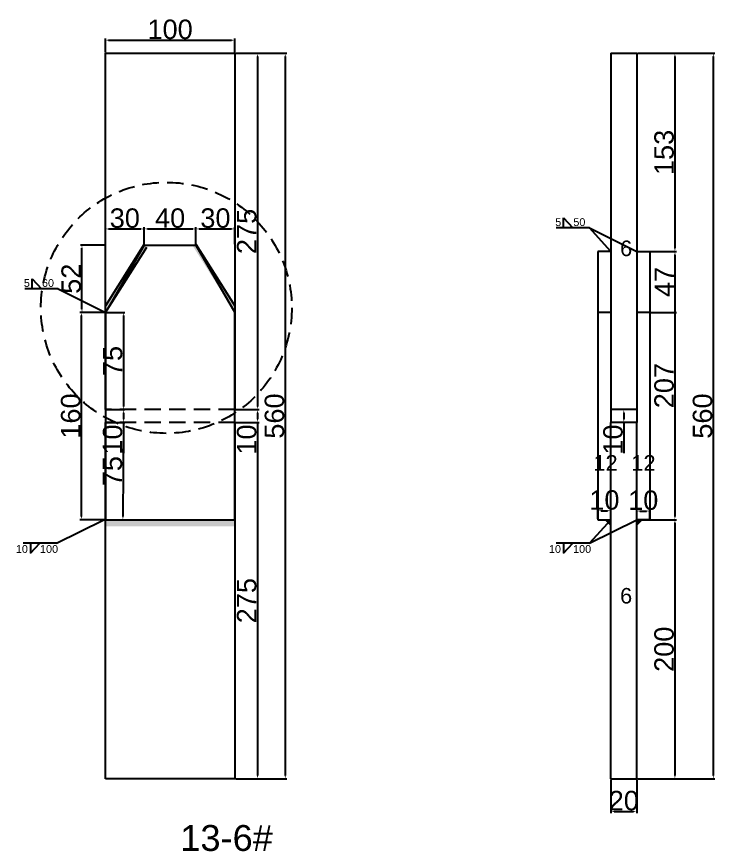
# Model space of a CAD drawing. Header units: millimetres. Extents: x 9380 to 24185, y -971 to 4358.
# Drawn here: x 20283 to 20823, y 936 to 1580 of the extents above; entities that cross this region are included whole.
import ezdxf

# ---------------------------------------------------------------- set-up
doc = ezdxf.new("R2010")
doc.units = ezdxf.units.MM
doc.linetypes.add('DASHED', pattern=[19.05, 12.7, -6.35])
for name, color, linetype in [('切平处', 3, 'DASHED'), ('尺寸标注', 6, 'Continuous'), ('标号', 4, 'Continuous'), ('焊缝', 250, 'Continuous')]:
    doc.layers.add(name, color=color, linetype=linetype)
doc.styles.get("Standard").update_dxf_attribs({"font": 'arial.ttf'})
doc.dimstyles.new('ISO-25-JHF', dxfattribs={"dimtxt": 15, "dimasz": 2.5, "dimexe": 1.25, "dimexo": 0.625, "dimtad": 1, "dimtxsty": 'Standard', "dimcen": 2.5, "dimadec": 0, "dimazin": 0, "dimtfac": 1, "dimtmove": 0, "dimatfit": 3, "dimfxl": 1, "dimarcsym": 0})

# ---------------------------------------------------------------- blocks, each defined once
blk = doc.blocks.new('*D1738')
at = {"layer": 'Defpoints', "color": 0, "transparency": 16777216}
for p in [(20742.32, 991.62), (20762.32, 991.62), (20762.32, 966.42)]:
    blk.add_point(p, dxfattribs=at)
at = {"layer": '尺寸标注', "color": 0, "lineweight": -2, "transparency": 16777216}
for p, q in [((20742.32, 991), (20742.32, 965.17)), ((20762.32, 991), (20762.32, 965.17)), ((20744.82, 966.42), (20759.82, 966.42))]:
    blk.add_line(p, q, dxfattribs=at)
at = {"layer": '尺寸标注', "color": 0, "transparency": 16777216}
for points in [[(20744.82, 966.84), (20744.82, 966.01), (20742.32, 966.42)], [(20759.82, 966.84), (20759.82, 966.01), (20762.32, 966.42)]]:
    blk.add_solid(points, dxfattribs=at)
at = {"layer": '尺寸标注', "color": 0, "transparency": 16777216, "insert": (20752.32, 974.71), "char_height": 15, "attachment_point": 5}
blk.add_mtext('20', dxfattribs=at)
blk = doc.blocks.new('*D1739')
at = {"layer": 'Defpoints', "color": 0, "transparency": 16777216}
for p in [(20742.32, 1198.5), (20732.32, 1191.62), (20742.32, 1191.62)]:
    blk.add_point(p, dxfattribs=at)
at = {"layer": '尺寸标注', "color": 0, "lineweight": -2, "transparency": 16777216}
for p, q in [((20732.32, 1192.25), (20732.32, 1199.75)), ((20734.82, 1198.5), (20739.82, 1198.5)), ((20742.32, 1192.25), (20742.32, 1199.75))]:
    blk.add_line(p, q, dxfattribs=at)
at = {"layer": '尺寸标注', "color": 0, "transparency": 16777216}
for points in [[(20734.82, 1198.92), (20734.82, 1198.09), (20732.32, 1198.5)], [(20739.82, 1198.92), (20739.82, 1198.09), (20742.32, 1198.5)]]:
    blk.add_solid(points, dxfattribs=at)
at = {"layer": '尺寸标注', "color": 0, "transparency": 16777216, "insert": (20737.32, 1206.79), "char_height": 15, "attachment_point": 5}
blk.add_mtext('10', dxfattribs=at)
blk = doc.blocks.new('*D1740')
at = {"layer": 'Defpoints', "color": 0, "transparency": 16777216}
for p in [(20772.32, 1198.29), (20762.32, 1191.62), (20772.32, 1191.62)]:
    blk.add_point(p, dxfattribs=at)
at = {"layer": '尺寸标注', "color": 0, "lineweight": -2, "transparency": 16777216}
for p, q in [((20762.32, 1192.25), (20762.32, 1199.54)), ((20764.82, 1198.29), (20769.82, 1198.29)), ((20772.32, 1192.25), (20772.32, 1199.54))]:
    blk.add_line(p, q, dxfattribs=at)
at = {"layer": '尺寸标注', "color": 0, "transparency": 16777216}
for points in [[(20764.82, 1198.71), (20764.82, 1197.87), (20762.32, 1198.29)], [(20769.82, 1198.71), (20769.82, 1197.87), (20772.32, 1198.29)]]:
    blk.add_solid(points, dxfattribs=at)
at = {"layer": '尺寸标注', "color": 0, "transparency": 16777216, "insert": (20767.32, 1206.57), "char_height": 15, "attachment_point": 5}
blk.add_mtext('10', dxfattribs=at)
blk = doc.blocks.new('*D1741')
at = {"layer": 'Defpoints', "color": 0, "transparency": 16777216}
for p in [(20762.32, 1551.62), (20762.32, 1398.62), (20791.79, 1398.62)]:
    blk.add_point(p, dxfattribs=at)
at = {"layer": '尺寸标注', "color": 0, "lineweight": -2, "transparency": 16777216}
for p, q in [((20762.95, 1551.62), (20793.04, 1551.62)), ((20791.79, 1549.12), (20791.79, 1401.12)), ((20762.95, 1398.62), (20793.04, 1398.62))]:
    blk.add_line(p, q, dxfattribs=at)
at = {"layer": '尺寸标注', "color": 0, "transparency": 16777216}
for points in [[(20791.37, 1549.12), (20792.21, 1549.12), (20791.79, 1551.62)], [(20791.37, 1401.12), (20792.21, 1401.12), (20791.79, 1398.62)]]:
    blk.add_solid(points, dxfattribs=at)
at = {"layer": '尺寸标注', "color": 0, "transparency": 16777216, "insert": (20783.5, 1475.12), "char_height": 15, "attachment_point": 5, "rotation": 90}
blk.add_mtext('153', dxfattribs=at)
blk = doc.blocks.new('*D1742')
at = {"layer": 'Defpoints', "color": 0, "transparency": 16777216}
for p in [(20772.32, 1398.62), (20772.32, 1191.62), (20791.79, 1191.62)]:
    blk.add_point(p, dxfattribs=at)
at = {"layer": '尺寸标注', "color": 0, "lineweight": -2, "transparency": 16777216}
for p, q in [((20772.95, 1398.62), (20793.04, 1398.62)), ((20791.79, 1396.12), (20791.79, 1194.12)), ((20772.95, 1191.62), (20793.04, 1191.62))]:
    blk.add_line(p, q, dxfattribs=at)
at = {"layer": '尺寸标注', "color": 0, "transparency": 16777216}
for points in [[(20791.37, 1396.12), (20792.21, 1396.12), (20791.79, 1398.62)], [(20791.37, 1194.12), (20792.21, 1194.12), (20791.79, 1191.62)]]:
    blk.add_solid(points, dxfattribs=at)
at = {"layer": '尺寸标注', "color": 0, "transparency": 16777216, "insert": (20783.5, 1295.12), "char_height": 15, "attachment_point": 5, "rotation": 90}
blk.add_mtext('207', dxfattribs=at)
blk = doc.blocks.new('*D1743')
at = {"layer": 'Defpoints', "color": 0, "transparency": 16777216}
for p in [(20762.32, 1191.62), (20762.32, 991.62), (20791.79, 991.62)]:
    blk.add_point(p, dxfattribs=at)
at = {"layer": '尺寸标注', "color": 0, "lineweight": -2, "transparency": 16777216}
for p, q in [((20762.95, 1191.62), (20793.04, 1191.62)), ((20791.79, 1189.12), (20791.79, 994.12)), ((20762.95, 991.62), (20793.04, 991.62))]:
    blk.add_line(p, q, dxfattribs=at)
at = {"layer": '尺寸标注', "color": 0, "transparency": 16777216}
for points in [[(20791.37, 1189.12), (20792.21, 1189.12), (20791.79, 1191.62)], [(20791.37, 994.12), (20792.21, 994.12), (20791.79, 991.62)]]:
    blk.add_solid(points, dxfattribs=at)
at = {"layer": '尺寸标注', "color": 0, "transparency": 16777216, "insert": (20783.5, 1091.62), "char_height": 15, "attachment_point": 5, "rotation": 90}
blk.add_mtext('200', dxfattribs=at)
blk = doc.blocks.new('*D1636')
at = {"layer": 'Defpoints', "color": 0, "transparency": 16777216}
for p in [(20762.95, 1551.62), (20762.95, 991.62), (20821.46, 991.62)]:
    blk.add_point(p, dxfattribs=at)
at = {"layer": '尺寸标注', "color": 0, "lineweight": -2, "transparency": 16777216}
for p, q in [((20763.57, 1551.62), (20822.71, 1551.62)), ((20821.46, 1549.12), (20821.46, 994.12)), ((20763.57, 991.62), (20822.71, 991.62))]:
    blk.add_line(p, q, dxfattribs=at)
at = {"layer": '尺寸标注', "color": 0, "transparency": 16777216}
for points in [[(20821.04, 1549.12), (20821.88, 1549.12), (20821.46, 1551.62)], [(20821.04, 994.12), (20821.88, 994.12), (20821.46, 991.62)]]:
    blk.add_solid(points, dxfattribs=at)
at = {"layer": '尺寸标注', "color": 0, "transparency": 16777216, "insert": (20813.18, 1271.62), "char_height": 15, "attachment_point": 5, "rotation": 90}
blk.add_mtext('560', dxfattribs=at)
blk = doc.blocks.new('*D1744')
at = {"layer": 'Defpoints', "color": 0, "transparency": 16777216}
for p in [(20762.32, 1276.62), (20752.32, 1266.62), (20762.32, 1266.62)]:
    blk.add_point(p, dxfattribs=at)
at = {"layer": '尺寸标注', "color": 0, "lineweight": -2, "transparency": 16777216}
for p, q in [((20761.7, 1276.62), (20751.07, 1276.62)), ((20752.32, 1274.12), (20752.32, 1269.12)), ((20761.7, 1266.62), (20751.07, 1266.62)), ((20752.32, 1266.62), (20752.32, 1242.85))]:
    blk.add_line(p, q, dxfattribs=at)
at = {"layer": '尺寸标注', "color": 0, "transparency": 16777216}
for points in [[(20751.9, 1274.12), (20752.74, 1274.12), (20752.32, 1276.62)], [(20751.9, 1269.12), (20752.74, 1269.12), (20752.32, 1266.62)]]:
    blk.add_solid(points, dxfattribs=at)
at = {"layer": '尺寸标注', "color": 0, "transparency": 16777216, "insert": (20744.04, 1253.48), "char_height": 15, "attachment_point": 5, "rotation": 90}
blk.add_mtext('10', dxfattribs=at)
blk = doc.blocks.new('*D1638')
at = {"layer": 'Defpoints', "color": 0, "transparency": 16777216}
for p in [(20772.32, 1398.62), (20772.32, 1351.62), (20791.79, 1351.62)]:
    blk.add_point(p, dxfattribs=at)
at = {"layer": '尺寸标注', "color": 0, "lineweight": -2, "transparency": 16777216}
for p, q in [((20772.95, 1398.62), (20793.04, 1398.62)), ((20791.79, 1396.12), (20791.79, 1354.12)), ((20772.95, 1351.62), (20793.04, 1351.62))]:
    blk.add_line(p, q, dxfattribs=at)
at = {"layer": '尺寸标注', "color": 0, "transparency": 16777216}
for points in [[(20791.37, 1396.12), (20792.21, 1396.12), (20791.79, 1398.62)], [(20791.37, 1354.12), (20792.21, 1354.12), (20791.79, 1351.62)]]:
    blk.add_solid(points, dxfattribs=at)
at = {"layer": '尺寸标注', "color": 0, "transparency": 16777216, "insert": (20783.66, 1375.12), "char_height": 15, "attachment_point": 5, "rotation": 90}
blk.add_mtext('47', dxfattribs=at)
blk = doc.blocks.new('*D1769')
at = {"layer": 'Defpoints', "color": 0, "transparency": 16777216}
for p in [(20451.85, 1561.76), (20351.85, 1551.62), (20451.85, 1551.62)]:
    blk.add_point(p, dxfattribs=at)
at = {"layer": '尺寸标注', "color": 0, "lineweight": -2, "transparency": 16777216}
for p, q in [((20351.85, 1552.25), (20351.85, 1563.01)), ((20354.35, 1561.76), (20449.35, 1561.76)), ((20451.85, 1552.25), (20451.85, 1563.01))]:
    blk.add_line(p, q, dxfattribs=at)
at = {"layer": '尺寸标注', "color": 0, "transparency": 16777216}
for points in [[(20354.35, 1562.17), (20354.35, 1561.34), (20351.85, 1561.76)], [(20449.35, 1562.17), (20449.35, 1561.34), (20451.85, 1561.76)]]:
    blk.add_solid(points, dxfattribs=at)
at = {"layer": '尺寸标注', "color": 0, "transparency": 16777216, "insert": (20401.85, 1570.04), "char_height": 15, "attachment_point": 5}
blk.add_mtext('100', dxfattribs=at)
blk = doc.blocks.new('*D1770')
at = {"layer": 'Defpoints', "color": 0, "transparency": 16777216}
for p in [(20451.85, 1551.62), (20451.85, 1276.62), (20469.33, 1276.62)]:
    blk.add_point(p, dxfattribs=at)
at = {"layer": '尺寸标注', "color": 0, "lineweight": -2, "transparency": 16777216}
for p, q in [((20452.48, 1551.62), (20470.58, 1551.62)), ((20469.33, 1549.12), (20469.33, 1279.12)), ((20452.48, 1276.62), (20470.58, 1276.62))]:
    blk.add_line(p, q, dxfattribs=at)
at = {"layer": '尺寸标注', "color": 0, "transparency": 16777216}
for points in [[(20468.91, 1549.12), (20469.75, 1549.12), (20469.33, 1551.62)], [(20468.91, 1279.12), (20469.75, 1279.12), (20469.33, 1276.62)]]:
    blk.add_solid(points, dxfattribs=at)
at = {"layer": '尺寸标注', "color": 0, "transparency": 16777216, "insert": (20461.05, 1414.12), "char_height": 15, "attachment_point": 5, "rotation": 90}
blk.add_mtext('275', dxfattribs=at)
blk = doc.blocks.new('*D1654')
at = {"layer": 'Defpoints', "color": 0, "transparency": 16777216}
for p in [(20333.41, 1351.62), (20351.85, 1351.62), (20351.85, 1191.62)]:
    blk.add_point(p, dxfattribs=at)
at = {"layer": '尺寸标注', "color": 0, "lineweight": -2, "transparency": 16777216}
for p, q in [((20351.23, 1351.62), (20332.16, 1351.62)), ((20333.41, 1194.12), (20333.41, 1349.12)), ((20351.23, 1191.62), (20332.16, 1191.62))]:
    blk.add_line(p, q, dxfattribs=at)
at = {"layer": '尺寸标注', "color": 0, "transparency": 16777216}
for points in [[(20332.99, 1349.12), (20333.83, 1349.12), (20333.41, 1351.62)], [(20332.99, 1194.12), (20333.83, 1194.12), (20333.41, 1191.62)]]:
    blk.add_solid(points, dxfattribs=at)
at = {"layer": '尺寸标注', "color": 0, "transparency": 16777216, "insert": (20325.13, 1271.62), "char_height": 15, "attachment_point": 5, "rotation": 90}
blk.add_mtext('160', dxfattribs=at)
blk = doc.blocks.new('*D1771')
at = {"layer": 'Defpoints', "color": 0, "transparency": 16777216}
for p in [(20451.85, 1276.62), (20451.85, 1266.62), (20469.33, 1266.62)]:
    blk.add_point(p, dxfattribs=at)
at = {"layer": '尺寸标注', "color": 0, "lineweight": -2, "transparency": 16777216}
for p, q in [((20452.48, 1276.62), (20470.58, 1276.62)), ((20469.33, 1274.12), (20469.33, 1269.12)), ((20452.48, 1266.62), (20470.58, 1266.62)), ((20469.33, 1266.62), (20469.33, 1242.85))]:
    blk.add_line(p, q, dxfattribs=at)
at = {"layer": '尺寸标注', "color": 0, "transparency": 16777216}
for points in [[(20468.91, 1274.12), (20469.75, 1274.12), (20469.33, 1276.62)], [(20468.91, 1269.12), (20469.75, 1269.12), (20469.33, 1266.62)]]:
    blk.add_solid(points, dxfattribs=at)
at = {"layer": '尺寸标注', "color": 0, "transparency": 16777216, "insert": (20461.05, 1253.48), "char_height": 15, "attachment_point": 5, "rotation": 90}
blk.add_mtext('10', dxfattribs=at)
blk = doc.blocks.new('*D1772')
at = {"layer": 'Defpoints', "color": 0, "transparency": 16777216}
for p in [(20451.85, 1266.62), (20451.85, 991.62), (20469.33, 991.62)]:
    blk.add_point(p, dxfattribs=at)
at = {"layer": '尺寸标注', "color": 0, "lineweight": -2, "transparency": 16777216}
for p, q in [((20452.48, 1266.62), (20470.58, 1266.62)), ((20469.33, 1264.12), (20469.33, 994.12)), ((20452.48, 991.62), (20470.58, 991.62))]:
    blk.add_line(p, q, dxfattribs=at)
at = {"layer": '尺寸标注', "color": 0, "transparency": 16777216}
for points in [[(20468.91, 1264.12), (20469.75, 1264.12), (20469.33, 1266.62)], [(20468.91, 994.12), (20469.75, 994.12), (20469.33, 991.62)]]:
    blk.add_solid(points, dxfattribs=at)
at = {"layer": '尺寸标注', "color": 0, "transparency": 16777216, "insert": (20461.05, 1129.12), "char_height": 15, "attachment_point": 5, "rotation": 90}
blk.add_mtext('275', dxfattribs=at)
blk = doc.blocks.new('*D1655')
at = {"layer": 'Defpoints', "color": 0, "transparency": 16777216}
for p in [(20451.85, 1551.62), (20451.85, 991.62), (20490.78, 991.62)]:
    blk.add_point(p, dxfattribs=at)
at = {"layer": '尺寸标注', "color": 0, "lineweight": -2, "transparency": 16777216}
for p, q in [((20452.48, 1551.62), (20492.03, 1551.62)), ((20490.78, 1549.12), (20490.78, 994.12)), ((20452.48, 991.62), (20492.03, 991.62))]:
    blk.add_line(p, q, dxfattribs=at)
at = {"layer": '尺寸标注', "color": 0, "transparency": 16777216}
for points in [[(20490.37, 1549.12), (20491.2, 1549.12), (20490.78, 1551.62)], [(20490.37, 994.12), (20491.2, 994.12), (20490.78, 991.62)]]:
    blk.add_solid(points, dxfattribs=at)
at = {"layer": '尺寸标注', "color": 0, "transparency": 16777216, "insert": (20482.5, 1271.62), "char_height": 15, "attachment_point": 5, "rotation": 90}
blk.add_mtext('560', dxfattribs=at)
blk = doc.blocks.new('*D1773')
at = {"layer": 'Defpoints', "color": 0, "transparency": 16777216}
for p in [(20351.85, 1351.62), (20351.85, 1276.62), (20365.74, 1276.62)]:
    blk.add_point(p, dxfattribs=at)
at = {"layer": '尺寸标注', "color": 0, "lineweight": -2, "transparency": 16777216}
for p, q in [((20352.48, 1351.62), (20366.99, 1351.62)), ((20365.74, 1349.12), (20365.74, 1279.12)), ((20352.48, 1276.62), (20366.99, 1276.62))]:
    blk.add_line(p, q, dxfattribs=at)
at = {"layer": '尺寸标注', "color": 0, "transparency": 16777216}
for points in [[(20365.33, 1349.12), (20366.16, 1349.12), (20365.74, 1351.62)], [(20365.33, 1279.12), (20366.16, 1279.12), (20365.74, 1276.62)]]:
    blk.add_solid(points, dxfattribs=at)
at = {"layer": '尺寸标注', "color": 0, "transparency": 16777216, "insert": (20357.49, 1314.12), "char_height": 15, "attachment_point": 5, "rotation": 90}
blk.add_mtext('75', dxfattribs=at)
blk = doc.blocks.new('*D1774')
at = {"layer": 'Defpoints', "color": 0, "transparency": 16777216}
for p in [(20351.85, 1276.62), (20351.85, 1266.62), (20365.74, 1266.62)]:
    blk.add_point(p, dxfattribs=at)
at = {"layer": '尺寸标注', "color": 0, "lineweight": -2, "transparency": 16777216}
for p, q in [((20352.48, 1276.62), (20366.99, 1276.62)), ((20365.74, 1274.12), (20365.74, 1269.12)), ((20352.48, 1266.62), (20366.99, 1266.62)), ((20365.74, 1266.62), (20365.74, 1242.85))]:
    blk.add_line(p, q, dxfattribs=at)
at = {"layer": '尺寸标注', "color": 0, "transparency": 16777216}
for points in [[(20365.33, 1274.12), (20366.16, 1274.12), (20365.74, 1276.62)], [(20365.33, 1269.12), (20366.16, 1269.12), (20365.74, 1266.62)]]:
    blk.add_solid(points, dxfattribs=at)
at = {"layer": '尺寸标注', "color": 0, "transparency": 16777216, "insert": (20357.46, 1253.48), "char_height": 15, "attachment_point": 5, "rotation": 90}
blk.add_mtext('10', dxfattribs=at)
blk = doc.blocks.new('*D1656')
at = {"layer": 'Defpoints', "color": 0, "transparency": 16777216}
for p in [(20351.85, 1266.62), (20351.49, 1191.62), (20365.38, 1191.55)]:
    blk.add_point(p, dxfattribs=at)
at = {"layer": '尺寸标注', "color": 0, "lineweight": -2, "transparency": 16777216}
for p, q in [((20352.48, 1266.62), (20366.99, 1266.55)), ((20365.73, 1264.05), (20365.39, 1194.05)), ((20352.11, 1191.62), (20366.63, 1191.55))]:
    blk.add_line(p, q, dxfattribs=at)
at = {"layer": '尺寸标注', "color": 0, "transparency": 16777216}
for points in [[(20365.31, 1264.05), (20366.15, 1264.05), (20365.74, 1266.55)], [(20364.97, 1194.05), (20365.81, 1194.05), (20365.38, 1191.55)]]:
    blk.add_solid(points, dxfattribs=at)
at = {"layer": '尺寸标注', "color": 0, "transparency": 16777216, "insert": (20357.31, 1229.09), "char_height": 15, "attachment_point": 5, "rotation": 89.72111}
blk.add_mtext('75', dxfattribs=at)
blk = doc.blocks.new('*D1657')
at = {"layer": 'Defpoints', "color": 0, "transparency": 16777216}
for p in [(20333.76, 1403.62), (20351.85, 1403.62), (20351.85, 1351.62)]:
    blk.add_point(p, dxfattribs=at)
at = {"layer": '尺寸标注', "color": 0, "lineweight": -2, "transparency": 16777216}
for p, q in [((20351.23, 1403.62), (20332.51, 1403.62)), ((20333.76, 1354.12), (20333.76, 1401.12)), ((20351.23, 1351.62), (20332.51, 1351.62))]:
    blk.add_line(p, q, dxfattribs=at)
at = {"layer": '尺寸标注', "color": 0, "transparency": 16777216}
for points in [[(20333.35, 1401.12), (20334.18, 1401.12), (20333.76, 1403.62)], [(20333.35, 1354.12), (20334.18, 1354.12), (20333.76, 1351.62)]]:
    blk.add_solid(points, dxfattribs=at)
at = {"layer": '尺寸标注', "color": 0, "transparency": 16777216, "insert": (20325.48, 1377.62), "char_height": 15, "attachment_point": 5, "rotation": 90}
blk.add_mtext('52', dxfattribs=at)
blk = doc.blocks.new('*D1775')
at = {"layer": 'Defpoints', "color": 0, "transparency": 16777216}
for p in [(20381.85, 1416.03), (20351.85, 1403.62), (20381.85, 1403.62)]:
    blk.add_point(p, dxfattribs=at)
at = {"layer": '尺寸标注', "color": 0, "lineweight": -2, "transparency": 16777216}
for p, q in [((20351.85, 1404.25), (20351.85, 1417.28)), ((20354.35, 1416.03), (20379.35, 1416.03)), ((20381.85, 1404.25), (20381.85, 1417.28))]:
    blk.add_line(p, q, dxfattribs=at)
at = {"layer": '尺寸标注', "color": 0, "transparency": 16777216}
for points in [[(20354.35, 1416.44), (20354.35, 1415.61), (20351.85, 1416.03)], [(20379.35, 1416.44), (20379.35, 1415.61), (20381.85, 1416.03)]]:
    blk.add_solid(points, dxfattribs=at)
at = {"layer": '尺寸标注', "color": 0, "transparency": 16777216, "insert": (20366.85, 1424.31), "char_height": 15, "attachment_point": 5}
blk.add_mtext('30', dxfattribs=at)
blk = doc.blocks.new('*D1776')
at = {"layer": 'Defpoints', "color": 0, "transparency": 16777216}
for p in [(20421.85, 1416.06), (20381.85, 1403.62), (20421.85, 1403.62)]:
    blk.add_point(p, dxfattribs=at)
at = {"layer": '尺寸标注', "color": 0, "lineweight": -2, "transparency": 16777216}
for p, q in [((20381.85, 1404.25), (20381.85, 1417.31)), ((20384.35, 1416.06), (20419.35, 1416.06)), ((20421.85, 1404.25), (20421.85, 1417.31))]:
    blk.add_line(p, q, dxfattribs=at)
at = {"layer": '尺寸标注', "color": 0, "transparency": 16777216}
for points in [[(20384.35, 1416.48), (20384.35, 1415.64), (20381.85, 1416.06)], [(20419.35, 1416.48), (20419.35, 1415.64), (20421.85, 1416.06)]]:
    blk.add_solid(points, dxfattribs=at)
at = {"layer": '尺寸标注', "color": 0, "transparency": 16777216, "insert": (20401.85, 1424.34), "char_height": 15, "attachment_point": 5}
blk.add_mtext('40', dxfattribs=at)
blk = doc.blocks.new('*D1658')
at = {"layer": 'Defpoints', "color": 0, "transparency": 16777216}
for p in [(20451.85, 1416.06), (20421.85, 1403.62), (20451.85, 1403.62)]:
    blk.add_point(p, dxfattribs=at)
at = {"layer": '尺寸标注', "color": 0, "lineweight": -2, "transparency": 16777216}
for p, q in [((20421.85, 1404.25), (20421.85, 1417.31)), ((20424.35, 1416.06), (20449.35, 1416.06)), ((20451.85, 1404.25), (20451.85, 1417.31))]:
    blk.add_line(p, q, dxfattribs=at)
at = {"layer": '尺寸标注', "color": 0, "transparency": 16777216}
for points in [[(20424.35, 1416.48), (20424.35, 1415.64), (20421.85, 1416.06)], [(20449.35, 1416.48), (20449.35, 1415.64), (20451.85, 1416.06)]]:
    blk.add_solid(points, dxfattribs=at)
at = {"layer": '尺寸标注', "color": 0, "transparency": 16777216, "insert": (20436.85, 1424.35), "char_height": 15, "attachment_point": 5}
blk.add_mtext('30', dxfattribs=at)

msp = doc.modelspace()

# ---------------------------------------------------------------- hatches: boundary and pattern name
at = {"layer": '焊缝'}
h = msp.add_hatch(color=250, dxfattribs=at)
h.dxf.hatch_style = 1
h.paths.add_polyline_path([(20351.851, 1356.658), (20351.851, 1351.556), (20383.968, 1402.057), (20381.851, 1404.181)])
h = msp.add_hatch(color=250, dxfattribs=at)
h.dxf.hatch_style = 1
h.paths.add_polyline_path([(20451.851, 1356.658), (20451.851, 1351.556), (20419.695, 1402.426), (20421.851, 1404.181)])
h = msp.add_hatch(color=250, dxfattribs=at)
h.dxf.hatch_style = 1
h.paths.add_polyline_path([(20351.851, 1186.556), (20351.851, 1191.556), (20451.851, 1191.556), (20451.846, 1186.556)])
h = msp.add_hatch(color=250, dxfattribs=at)
h.dxf.hatch_style = 1
h.paths.add_polyline_path([(20742.321, 1186.556), (20737.321, 1191.556), (20742.321, 1191.556)])
h = msp.add_hatch(color=250, dxfattribs=at)
h.dxf.hatch_style = 1
h.paths.add_polyline_path([(20762.321, 1186.556), (20767.321, 1191.556), (20762.321, 1191.556)])

# ---------------------------------------------------------------- linework, layer by layer
for p, q in [((20351.851, 1551.62), (20451.851, 1551.62)), ((20351.851, 1276.62), (20351.851, 1551.62)), ((20451.851, 1551.62), (20451.851, 1276.62)), ((20742.321, 1551.62), (20762.321, 1551.62)), ((20742.321, 1551.62), (20742.321, 1276.62)), ((20762.321, 1551.62), (20762.321, 1276.62)), ((20381.851, 1403.62), (20351.851, 1351.62)), ((20381.851, 1403.62), (20421.851, 1403.62)), ((20421.851, 1403.62), (20451.851, 1351.62)), ((20742.321, 1398.62), (20732.321, 1398.62)), ((20732.321, 1398.62), (20732.321, 1191.62)), ((20762.321, 1398.62), (20772.321, 1398.62)), ((20772.321, 1398.62), (20772.321, 1191.62)), ((20351.851, 1351.62), (20351.851, 1191.62)), ((20451.851, 1191.62), (20451.851, 1351.62)), ((20742.321, 1351.62), (20732.321, 1351.62)), ((20772.321, 1351.62), (20762.321, 1351.62)), ((20762.321, 1276.62), (20742.321, 1276.62)), ((20742.321, 1276.62), (20742.321, 1266.62)), ((20762.321, 1276.62), (20762.321, 1266.62)), ((20351.851, 991.62), (20351.851, 1266.62)), ((20451.851, 1266.62), (20451.851, 991.62)), ((20762.321, 1266.62), (20742.321, 1266.62)), ((20742.321, 991.62), (20742.321, 1266.62)), ((20762.321, 991.62), (20762.321, 1266.62)), ((20351.851, 1191.62), (20451.851, 1191.62)), ((20732.321, 1191.62), (20742.321, 1191.62)), ((20772.321, 1191.62), (20762.321, 1191.62)), ((20451.851, 991.62), (20351.851, 991.62)), ((20742.321, 991.62), (20762.321, 991.62))]:
    msp.add_line(p, q)
at = {"linetype": 'DASHED'}
for p, q in [((20451.851, 1276.62), (20351.851, 1276.62)), ((20451.851, 1266.62), (20351.851, 1266.62))]:
    msp.add_line(p, q, dxfattribs=at)
at = {"layer": '切平处'}
msp.add_circle((20398.947, 1355.147), 96.875, dxfattribs=at)
at = {"layer": '尺寸标注'}
for p, q in [((20705.817, 1416.81), (20705.817, 1424.575)), ((20705.817, 1424.575), (20713.049, 1416.81)), ((20725.93, 1416.81), (20700.167, 1416.81)), ((20742.321, 1398.62), (20725.93, 1416.81)), ((20725.93, 1416.81), (20762.321, 1398.62)), ((20295.347, 1369.81), (20295.347, 1377.575)), ((20295.347, 1377.575), (20302.578, 1369.81)), ((20315.46, 1369.81), (20289.697, 1369.81)), ((20315.46, 1369.81), (20351.851, 1351.62)), ((20314.146, 1173.431), (20350.538, 1191.62)), ((20742.321, 1191.62), (20725.93, 1173.431)), ((20725.93, 1173.431), (20762.321, 1191.62)), ((20314.146, 1173.431), (20288.383, 1173.431)), ((20294.033, 1173.431), (20294.033, 1165.666)), ((20294.033, 1165.666), (20301.265, 1173.431)), ((20725.93, 1173.431), (20700.167, 1173.431)), ((20705.817, 1173.431), (20705.817, 1165.666)), ((20705.817, 1165.666), (20713.049, 1173.431))]:
    msp.add_line(p, q, dxfattribs=at)
at = {"layer": '焊缝'}
for p, q in [((20381.851, 1404.181), (20351.846, 1356.658)), ((20351.851, 1351.556), (20383.968, 1402.057)), ((20421.851, 1404.181), (20451.856, 1356.658)), ((20351.851, 1191.556), (20451.851, 1191.556))]:
    msp.add_line(p, q, dxfattribs=at)

# ---------------------------------------------------------------- texts
at = {"layer": '尺寸标注', "char_height": 6}
for s, insert, attachment_point in [('5    50', (20699.347, 1424.327), 1), ('5    60', (20288.877, 1377.327), 1), ('\\pt0;10    100', (20282.691, 1165.913), 7), ('\\pt0;10    100', (20694.475, 1165.913), 7)]:
    msp.add_mtext_dynamic_manual_height_columns(s, width=68.30832, gutter_width=12.5, heights=[0], dxfattribs=dict(at, insert=insert, attachment_point=attachment_point))
at = {"layer": '标号'}
for s, insert, char_height, attachment_point in [('6 ', (20749.457, 1394.91), 12, 7), ('12 ', (20728.9, 1229.481), 12, 7), ('12 ', (20758.2, 1229.481), 12, 7), ('6 ', (20749.457, 1126.736), 12, 7), ('13-6#', (20409.74, 955.932), 20, 1)]:
    msp.add_mtext_dynamic_manual_height_columns(s, width=70.10425, gutter_width=12.5, heights=[0], dxfattribs=dict(at, insert=insert, char_height=char_height, attachment_point=attachment_point))

# ---------------------------------------------------------------- dimensions: what is measured, and where the dimension line sits
at = {"layer": '尺寸标注'}
for p1, p2, distance, picture, middle in [((20351.851, 1551.62), (20451.851, 1551.62), 10.138, '*D1769', (20401.851, 1570.042)), ((20451.851, 1551.62), (20451.851, 1276.62), 17.478, '*D1770', (20461.046, 1414.12)), ((20451.851, 1551.62), (20451.851, 991.62), 38.931, '*D1655', (20482.498, 1271.62)), ((20762.321, 1551.62), (20762.321, 1398.62), 29.467, '*D1741', (20783.5, 1475.12)), ((20351.851, 1403.62), (20381.851, 1403.62), 12.406, '*D1775', (20366.851, 1424.315)), ((20381.851, 1403.62), (20421.851, 1403.62), 12.44, '*D1776', (20401.851, 1424.343)), ((20421.851, 1403.62), (20451.851, 1403.62), 12.44, '*D1658', (20436.851, 1424.348)), ((20351.851, 1351.62), (20351.851, 1403.62), 18.088, '*D1657', (20325.479, 1377.62)), ((20772.321, 1398.62), (20772.321, 1191.62), 19.467, '*D1742', (20783.505, 1295.12)), ((20772.321, 1398.62), (20772.321, 1351.62), 19.467, '*D1638', (20783.663, 1375.12)), ((20351.851, 1191.62), (20351.851, 1351.62), 18.44, '*D1654', (20325.128, 1271.62)), ((20351.851, 1351.62), (20351.851, 1276.62), 13.891, '*D1773', (20357.489, 1314.12)), ((20351.851, 1276.62), (20351.851, 1266.62), 13.891, '*D1774', (20357.458, 1253.483)), ((20451.851, 1276.62), (20451.851, 1266.62), 17.478, '*D1771', (20461.046, 1253.483)), ((20762.321, 1276.62), (20762.321, 1266.62), -10, '*D1744', (20744.038, 1253.483)), ((20351.851, 1266.62), (20351.486, 1191.62), 13.891, '*D1656', (20357.306, 1229.093)), ((20451.851, 1266.62), (20451.851, 991.62), 17.478, '*D1772', (20461.046, 1129.12)), ((20762.321, 1191.62), (20762.321, 991.62), 29.467, '*D1743', (20783.505, 1091.62))]:
    dim = msp.add_aligned_dim(p1=p1, p2=p2, distance=distance, dimstyle='ISO-25-JHF', dxfattribs=at)
    dim.commit()
    dim.dimension.update_dxf_attribs({"geometry": picture, "text_midpoint": middle})
for base, p1, p2, angle, picture, middle in [((20821.46, 991.62), (20762.946, 1551.62), (20762.946, 991.62), 270, '*D1636', (20821.46, 1271.62)), ((20742.321, 1198.503), (20732.321, 1191.62), (20742.321, 1191.62), 0, '*D1739', (20737.321, 1198.503)), ((20772.321, 1198.289), (20762.321, 1191.62), (20772.321, 1191.62), 0, '*D1740', (20767.321, 1198.289)), ((20762.321, 966.422), (20742.321, 991.62), (20762.321, 991.62), 0, '*D1738', (20752.321, 966.422))]:
    dim = msp.add_linear_dim(base=base, p1=p1, p2=p2, angle=angle, dimstyle='ISO-25-JHF', dxfattribs=at)
    dim.commit()
    dim.dimension.update_dxf_attribs({"geometry": picture, "text_midpoint": middle, "dimtype": 161})

doc.saveas('drawing.dxf')
